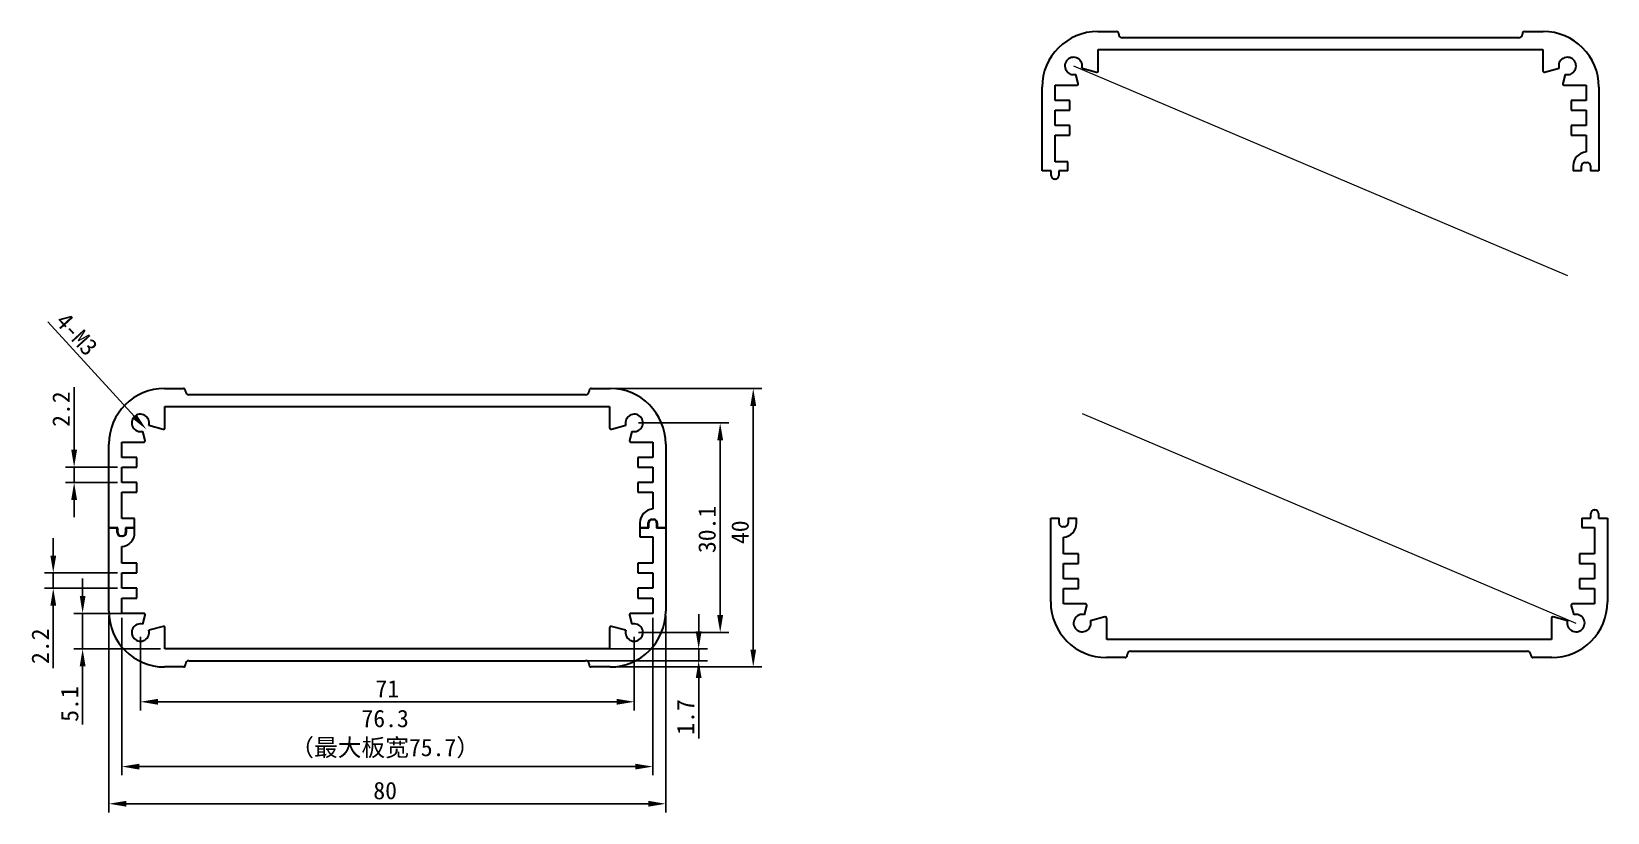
# Model space of a CAD drawing. Header units: millimetres. Extents: x 83 to 309, y 91 to 203.
import ezdxf

# ---------------------------------------------------------------- set-up
doc = ezdxf.new("R2010")
doc.units = ezdxf.units.MM
doc.header["$PDSIZE"] = -1
doc.layers.add('文字层', color=30, linetype='Continuous', lineweight=15)
doc.layers.add('细实线层', color=7, linetype='Continuous')
doc.styles.get("Standard").update_dxf_attribs({"font": 'simhei.ttf'})
doc.dimstyles.new('ISO-25', dxfattribs={"dimtxt": 2.5, "dimasz": 2.5, "dimexe": 1.25, "dimexo": 0.625, "dimtad": 1, "dimdec": 1, "dimdsep": 46, "dimtxsty": 'Standard', "dimcen": 2.5, "dimadec": 0, "dimazin": 0, "dimtfac": 1, "dimtdec": 1, "dimtmove": 0, "dimatfit": 3, "dimfxl": 1, "dimarcsym": 0})

# ---------------------------------------------------------------- blocks, each defined once
blk = doc.blocks.new('_D_1')
at = {"layer": 'Defpoints', "color": 0, "transparency": 16777216}
for p in [(169.23, 146.76), (181.58, 146.76), (169.23, 116.66)]:
    blk.add_point(p, dxfattribs=at)
at = {"layer": '细实线层', "color": 0, "lineweight": -2, "transparency": 16777216}
for p, q in [((169.85, 146.76), (182.83, 146.76)), ((181.58, 119.16), (181.58, 144.26)), ((169.85, 116.66), (182.83, 116.66))]:
    blk.add_line(p, q, dxfattribs=at)
at = {"layer": '细实线层', "color": 0, "transparency": 16777216}
for points in [[(181.16, 144.26), (182, 144.26), (181.58, 146.76)], [(181.16, 119.16), (182, 119.16), (181.58, 116.66)]]:
    blk.add_solid(points, dxfattribs=at)
at = {"layer": '细实线层', "color": 0, "transparency": 16777216, "insert": (178.43, 131.47), "char_height": 2.5, "attachment_point": 2, "rotation": 90}
blk.add_mtext('30.1', dxfattribs=at)
blk = doc.blocks.new('_D_2')
at = {"layer": 'Defpoints', "color": 0, "transparency": 16777216}
for p in [(93.75, 119.71), (173.75, 119.71), (173.75, 92.06)]:
    blk.add_point(p, dxfattribs=at)
at = {"layer": '细实线层', "color": 0, "lineweight": -2, "transparency": 16777216}
for p, q in [((93.75, 119.08), (93.75, 90.81)), ((173.75, 119.08), (173.75, 90.81)), ((96.25, 92.06), (171.25, 92.06))]:
    blk.add_line(p, q, dxfattribs=at)
at = {"layer": '细实线层', "color": 0, "transparency": 16777216}
for points in [[(96.25, 92.48), (96.25, 91.64), (93.75, 92.06)], [(171.25, 92.48), (171.25, 91.64), (173.75, 92.06)]]:
    blk.add_solid(points, dxfattribs=at)
at = {"layer": '细实线层', "color": 0, "transparency": 16777216, "insert": (133.44, 95.21), "char_height": 2.5, "attachment_point": 2}
blk.add_mtext('80', dxfattribs=at)
blk = doc.blocks.new('_D_3')
at = {"layer": 'Defpoints', "color": 0, "transparency": 16777216}
for p in [(165.75, 151.71), (186.33, 151.71), (165.75, 111.71)]:
    blk.add_point(p, dxfattribs=at)
at = {"layer": '细实线层', "color": 0, "lineweight": -2, "transparency": 16777216}
for p, q in [((166.38, 151.71), (187.58, 151.71)), ((186.33, 114.21), (186.33, 149.21)), ((166.38, 111.71), (187.58, 111.71))]:
    blk.add_line(p, q, dxfattribs=at)
at = {"layer": '细实线层', "color": 0, "transparency": 16777216}
for points in [[(185.92, 149.21), (186.75, 149.21), (186.33, 151.71)], [(185.92, 114.21), (186.75, 114.21), (186.33, 111.71)]]:
    blk.add_solid(points, dxfattribs=at)
at = {"layer": '细实线层', "color": 0, "transparency": 16777216, "insert": (183.18, 131.06), "char_height": 2.5, "attachment_point": 2, "rotation": 90}
blk.add_mtext('40', dxfattribs=at)
blk = doc.blocks.new('_D_4')
at = {"layer": 'Defpoints', "color": 0, "transparency": 16777216}
for p in [(95.6, 119.41), (171.9, 119.41), (171.9, 97.4)]:
    blk.add_point(p, dxfattribs=at)
at = {"layer": '文字层', "color": 0, "lineweight": -2, "transparency": 16777216}
for p, q in [((95.6, 118.78), (95.6, 96.15)), ((171.9, 118.78), (171.9, 96.15)), ((98.1, 97.4), (169.4, 97.4))]:
    blk.add_line(p, q, dxfattribs=at)
at = {"layer": '文字层', "color": 0, "transparency": 16777216}
for points in [[(98.1, 97.81), (98.1, 96.98), (95.6, 97.4)], [(169.4, 97.81), (169.4, 96.98), (171.9, 97.4)]]:
    blk.add_solid(points, dxfattribs=at)
at = {"layer": '文字层', "color": 0, "transparency": 16777216, "insert": (133.44, 105.56), "char_height": 2.5, "attachment_point": 2}
blk.add_mtext('76.3\\P（最大板宽75.7）', dxfattribs=at)
blk = doc.blocks.new('_D_5')
at = {"layer": 'Defpoints', "color": 0, "transparency": 16777216}
for p in [(97.43, 147.68), (99.12, 145.84)]:
    blk.add_point(p, dxfattribs=at)
at = {"layer": '细实线层', "color": 0, "lineweight": -2, "transparency": 16777216}
blk.add_line((84.97, 161.28), (97.43, 147.68), dxfattribs=at)
at = {"layer": '细实线层', "color": 0, "transparency": 16777216}
blk.add_solid([(97.74, 147.96), (97.13, 147.4), (99.12, 145.84)], dxfattribs=at)
at = {"layer": '细实线层', "color": 0, "transparency": 16777216, "insert": (89.13, 159.51), "char_height": 2.5, "attachment_point": 5, "rotation": 312.5104}
blk.add_mtext('4-M3', dxfattribs=at)
blk = doc.blocks.new('_D_6')
at = {"layer": 'Defpoints', "color": 0, "transparency": 16777216}
for p in [(101.8, 114.31), (105.25, 112.61), (178.49, 112.61)]:
    blk.add_point(p, dxfattribs=at)
at = {"layer": '细实线层', "color": 0, "lineweight": -2, "transparency": 16777216}
for p, q in [((178.49, 116.81), (178.49, 119.31)), ((102.43, 114.31), (179.74, 114.31)), ((178.49, 114.31), (178.49, 112.61)), ((105.88, 112.61), (179.74, 112.61)), ((178.49, 110.11), (178.49, 101.43))]:
    blk.add_line(p, q, dxfattribs=at)
at = {"layer": '细实线层', "color": 0, "transparency": 16777216}
for points in [[(178.07, 116.81), (178.91, 116.81), (178.49, 114.31)], [(178.07, 110.11), (178.91, 110.11), (178.49, 112.61)]]:
    blk.add_solid(points, dxfattribs=at)
at = {"layer": '细实线层', "color": 0, "transparency": 16777216, "insert": (175.36, 104.52), "char_height": 2.5, "attachment_point": 2, "rotation": 90}
blk.add_mtext('1.7', dxfattribs=at)
blk = doc.blocks.new('_D_7')
at = {"layer": 'Defpoints', "color": 0, "transparency": 16777216}
for p in [(98.76, 119.41), (89.97, 114.31), (101.8, 114.31)]:
    blk.add_point(p, dxfattribs=at)
at = {"layer": '细实线层', "color": 0, "lineweight": -2, "transparency": 16777216}
for p, q in [((89.97, 121.91), (89.97, 124.41)), ((98.13, 119.41), (88.72, 119.41)), ((89.97, 119.41), (89.97, 114.31)), ((101.18, 114.31), (88.72, 114.31)), ((89.97, 111.81), (89.97, 103.45))]:
    blk.add_line(p, q, dxfattribs=at)
at = {"layer": '细实线层', "color": 0, "transparency": 16777216}
for points in [[(89.56, 121.91), (90.39, 121.91), (89.97, 119.41)], [(89.56, 111.81), (90.39, 111.81), (89.97, 114.31)]]:
    blk.add_solid(points, dxfattribs=at)
at = {"layer": '细实线层', "color": 0, "transparency": 16777216, "insert": (86.85, 106.38), "char_height": 2.5, "attachment_point": 2, "rotation": 90}
blk.add_mtext('5.1', dxfattribs=at)
blk = doc.blocks.new('_D_9')
at = {"layer": 'Defpoints', "color": 0, "transparency": 16777216}
for p in [(85.75, 125.21), (95.6, 125.21), (95.6, 123.01)]:
    blk.add_point(p, dxfattribs=at)
at = {"layer": '细实线层', "color": 0, "lineweight": -2, "transparency": 16777216}
for p, q in [((85.75, 127.71), (85.75, 130.21)), ((94.98, 125.21), (84.5, 125.21)), ((85.75, 125.21), (85.75, 123.01)), ((94.98, 123.01), (84.5, 123.01)), ((85.75, 120.51), (85.75, 111.52))]:
    blk.add_line(p, q, dxfattribs=at)
at = {"layer": '细实线层', "color": 0, "transparency": 16777216}
for points in [[(85.34, 127.71), (86.17, 127.71), (85.75, 125.21)], [(85.34, 120.51), (86.17, 120.51), (85.75, 123.01)]]:
    blk.add_solid(points, dxfattribs=at)
at = {"layer": '细实线层', "color": 0, "transparency": 16777216, "insert": (82.63, 114.68), "char_height": 2.5, "attachment_point": 2, "rotation": 90}
blk.add_mtext('2.2', dxfattribs=at)
blk = doc.blocks.new('_D_11')
at = {"layer": 'Defpoints', "color": 0, "transparency": 16777216}
for p in [(88.75, 140.41), (95.6, 140.41), (95.6, 138.21)]:
    blk.add_point(p, dxfattribs=at)
at = {"layer": '细实线层', "color": 0, "lineweight": -2, "transparency": 16777216}
for p, q in [((88.75, 142.91), (88.75, 151.9)), ((94.98, 140.41), (87.5, 140.41)), ((88.75, 138.21), (88.75, 140.41)), ((94.98, 138.21), (87.5, 138.21)), ((88.75, 135.71), (88.75, 133.21))]:
    blk.add_line(p, q, dxfattribs=at)
at = {"layer": '细实线层', "color": 0, "transparency": 16777216}
for points in [[(88.34, 142.91), (89.17, 142.91), (88.75, 140.41)], [(88.34, 135.71), (89.17, 135.71), (88.75, 138.21)]]:
    blk.add_solid(points, dxfattribs=at)
at = {"layer": '细实线层', "color": 0, "transparency": 16777216, "insert": (85.63, 148.74), "char_height": 2.5, "attachment_point": 2, "rotation": 90}
blk.add_mtext('2.2', dxfattribs=at)
blk = doc.blocks.new('*D14')
at = {"color": 0, "lineweight": -2, "transparency": 16777216}
for p, q in [((98.28, 116.03), (98.28, 105.46)), ((169.23, 116.03), (169.23, 105.46)), ((100.78, 106.71), (166.73, 106.71))]:
    blk.add_line(p, q, dxfattribs=at)
at = {"color": 0, "transparency": 16777216}
for points in [[(100.78, 107.13), (100.78, 106.29), (98.28, 106.71)], [(166.73, 107.13), (166.73, 106.29), (169.23, 106.71)]]:
    blk.add_solid(points, dxfattribs=at)
at = {"layer": 'Defpoints', "color": 0, "transparency": 16777216}
for p in [(98.28, 116.66), (169.23, 116.66), (169.23, 106.71)]:
    blk.add_point(p, dxfattribs=at)
at = {"color": 0, "transparency": 16777216, "insert": (133.75, 108.58), "char_height": 2.5, "attachment_point": 5}
blk.add_mtext('71', dxfattribs=at)

msp = doc.modelspace()

# ---------------------------------------------------------------- linework, layer by layer
at = {"color": 7, "linetype": 'Continuous', "lineweight": 30}
for p, q in [((235.84, 202.98), (238.54, 202.98)), ((238.84, 202.58), (238.84, 202.68)), ((296.34, 202.08), (239.34, 202.08)), ((296.84, 202.68), (296.84, 202.58)), ((297.14, 202.98), (299.84, 202.98)), ((235.89, 200.38), (299.79, 200.38)), ((235.89, 197.34), (235.89, 200.38)), ((299.79, 200.38), (299.79, 197.34)), ((233.57, 197.7), (235.64, 197.15)), ((300.04, 197.15), (302.11, 197.7)), ((227.84, 182.98), (227.84, 194.98)), ((229.69, 195.28), (232.84, 195.28)), ((229.69, 193.08), (229.69, 195.28)), ((233.03, 195.53), (232.69, 196.82)), ((302.99, 196.82), (302.64, 195.53)), ((302.84, 195.28), (305.99, 195.28)), ((305.99, 195.28), (305.99, 193.08)), ((307.84, 194.98), (307.84, 182.98)), ((231.84, 193.08), (229.69, 193.08)), ((231.84, 191.68), (231.84, 193.08)), ((303.84, 193.08), (303.84, 191.68)), ((305.99, 193.08), (303.84, 193.08)), ((229.69, 191.68), (231.84, 191.68)), ((229.69, 189.48), (229.69, 191.68)), ((303.84, 191.68), (305.99, 191.68)), ((305.99, 191.68), (305.99, 189.48)), ((231.84, 189.48), (229.69, 189.48)), ((229.69, 188.08), (231.84, 188.08)), ((229.69, 184.28), (229.69, 188.08)), ((231.84, 188.08), (231.84, 189.48)), ((305.99, 189.48), (303.84, 189.48)), ((303.84, 189.48), (303.84, 188.08)), ((303.84, 188.08), (305.99, 188.08)), ((305.99, 188.08), (305.99, 185.68)), ((231.54, 184.28), (229.69, 184.28)), ((231.54, 182.98), (231.54, 184.28)), ((304.14, 183.68), (304.14, 182.98)), ((305.34, 182.98), (305.34, 183.68)), ((305.84, 184.18), (306.14, 184.18)), ((306.64, 183.68), (306.64, 182.98)), ((229.14, 182.98), (227.84, 182.98)), ((229.14, 182.28), (229.14, 182.98)), ((229.74, 181.78), (229.64, 181.78)), ((230.24, 182.98), (230.24, 182.28)), ((231.54, 182.98), (230.24, 182.98)), ((305.34, 182.98), (304.14, 182.98)), ((307.84, 182.98), (306.64, 182.98)), ((101.75, 151.71), (104.45, 151.71)), ((104.75, 151.31), (104.75, 151.41)), ((162.25, 150.81), (105.25, 150.81)), ((162.75, 151.41), (162.75, 151.31)), ((163.05, 151.71), (165.75, 151.71)), ((101.8, 149.11), (165.7, 149.11)), ((101.8, 146.07), (101.8, 149.11)), ((165.7, 149.11), (165.7, 146.07)), ((98.95, 144.26), (98.6, 145.55)), ((99.49, 146.44), (101.55, 145.88)), ((165.96, 145.88), (168.02, 146.44)), ((168.91, 145.55), (168.56, 144.26)), ((93.75, 131.71), (93.75, 143.71)), ((95.6, 144.01), (98.76, 144.01)), ((95.6, 141.81), (95.6, 144.01)), ((168.75, 144.01), (171.9, 144.01)), ((171.9, 144.01), (171.9, 141.81)), ((173.75, 143.71), (173.75, 131.71)), ((97.75, 141.81), (95.6, 141.81)), ((95.6, 140.41), (97.75, 140.41)), ((95.6, 138.21), (95.6, 140.41)), ((97.75, 140.41), (97.75, 141.81)), ((169.75, 141.81), (169.75, 140.41)), ((171.9, 141.81), (169.75, 141.81)), ((169.75, 140.41), (171.9, 140.41)), ((171.9, 140.41), (171.9, 138.21)), ((97.75, 138.21), (95.6, 138.21)), ((97.75, 136.81), (97.75, 138.21)), ((171.9, 138.21), (169.75, 138.21)), ((169.75, 138.21), (169.75, 136.81)), ((95.6, 136.81), (97.75, 136.81)), ((95.6, 133.01), (95.6, 136.81)), ((169.75, 136.81), (171.9, 136.81)), ((171.9, 136.81), (171.9, 134.41)), ((306.67, 133.06), (306.67, 133.76)), ((307.17, 134.26), (307.27, 134.26)), ((307.77, 133.76), (307.77, 133.06)), ((95.05, 131.71), (93.75, 131.71)), ((93.75, 119.71), (93.75, 131.71)), ((93.75, 131.71), (94.95, 131.71)), ((94.95, 131.01), (94.95, 131.71)), ((95.05, 131.01), (95.05, 131.71)), ((97.45, 133.01), (95.6, 133.01)), ((96.15, 131.71), (96.15, 131.01)), ((97.45, 131.71), (96.15, 131.71)), ((96.25, 131.71), (96.25, 131.01)), ((96.25, 131.71), (97.45, 131.71)), ((97.45, 131.71), (97.45, 133.01)), ((97.45, 131), (97.45, 131.71)), ((170.05, 132.41), (170.05, 131.71)), ((171.25, 131.71), (170.05, 131.71)), ((170.05, 131.71), (170.05, 130.41)), ((170.05, 131.71), (171.35, 131.71)), ((171.25, 131.71), (171.25, 132.41)), ((171.35, 131.71), (171.35, 132.41)), ((171.75, 132.91), (172.05, 132.91)), ((171.85, 132.91), (171.95, 132.91)), ((172.45, 132.41), (172.45, 131.71)), ((172.45, 131.71), (173.75, 131.71)), ((172.55, 132.41), (172.55, 131.71)), ((173.75, 131.71), (172.55, 131.71)), ((173.75, 131.71), (173.75, 119.71)), ((229.07, 121.06), (229.07, 133.06)), ((229.07, 133.06), (230.27, 133.06)), ((230.27, 132.36), (230.27, 133.06)), ((231.07, 131.86), (230.77, 131.86)), ((231.57, 133.06), (231.57, 132.36)), ((231.57, 133.06), (232.77, 133.06)), ((232.77, 132.35), (232.77, 133.06)), ((305.37, 133.06), (305.37, 131.76)), ((305.37, 133.06), (306.67, 133.06)), ((305.37, 131.76), (307.22, 131.76)), ((307.22, 131.76), (307.22, 127.96)), ((307.77, 133.06), (309.07, 133.06)), ((309.07, 133.06), (309.07, 121.06)), ((95.75, 130.51), (95.45, 130.51)), ((95.65, 130.51), (95.55, 130.51)), ((170.05, 130.41), (171.9, 130.41)), ((171.9, 130.41), (171.9, 126.61)), ((230.92, 127.96), (230.92, 130.36)), ((95.6, 126.61), (95.6, 129.01)), ((233.07, 127.96), (230.92, 127.96)), ((233.07, 126.56), (233.07, 127.96)), ((307.22, 127.96), (305.07, 127.96)), ((305.07, 127.96), (305.07, 126.56)), ((97.75, 126.61), (95.6, 126.61)), ((95.6, 125.21), (97.75, 125.21)), ((95.6, 123.01), (95.6, 125.21)), ((97.75, 125.21), (97.75, 126.61)), ((171.9, 126.61), (169.75, 126.61)), ((169.75, 126.61), (169.75, 125.21)), ((169.75, 125.21), (171.9, 125.21)), ((171.9, 125.21), (171.9, 123.01)), ((230.92, 126.56), (233.07, 126.56)), ((230.92, 124.36), (230.92, 126.56)), ((305.07, 126.56), (307.22, 126.56)), ((307.22, 126.56), (307.22, 124.36)), ((97.75, 123.01), (95.6, 123.01)), ((97.75, 121.61), (97.75, 123.01)), ((169.75, 123.01), (169.75, 121.61)), ((171.9, 123.01), (169.75, 123.01)), ((233.07, 124.36), (230.92, 124.36)), ((230.92, 122.96), (233.07, 122.96)), ((230.92, 120.76), (230.92, 122.96)), ((233.07, 122.96), (233.07, 124.36)), ((305.07, 124.36), (305.07, 122.96)), ((307.22, 124.36), (305.07, 124.36)), ((305.07, 122.96), (307.22, 122.96)), ((307.22, 122.96), (307.22, 120.76)), ((95.6, 121.61), (97.75, 121.61)), ((95.6, 119.41), (95.6, 121.61)), ((169.75, 121.61), (171.9, 121.61)), ((171.9, 121.61), (171.9, 119.41)), ((234.08, 120.76), (230.92, 120.76)), ((233.92, 119.22), (234.27, 120.51)), ((303.88, 120.51), (304.23, 119.22)), ((307.22, 120.76), (304.07, 120.76)), ((98.76, 119.41), (95.6, 119.41)), ((98.6, 117.87), (98.95, 119.16)), ((168.56, 119.16), (168.91, 117.87)), ((171.9, 119.41), (168.75, 119.41)), ((236.87, 118.89), (234.81, 118.33)), ((237.12, 115.66), (237.12, 118.69)), ((301.02, 118.69), (301.02, 115.66)), ((303.34, 118.33), (301.28, 118.89)), ((101.55, 117.54), (99.49, 116.98)), ((101.8, 114.31), (101.8, 117.34)), ((165.7, 117.34), (165.7, 114.31)), ((168.02, 116.98), (165.96, 117.54)), ((301.02, 115.66), (237.12, 115.66)), ((165.7, 114.31), (101.8, 114.31)), ((240.07, 113.36), (240.07, 113.46)), ((240.57, 113.96), (297.57, 113.96)), ((298.07, 113.46), (298.07, 113.36)), ((104.45, 111.71), (101.75, 111.71)), ((104.75, 112.01), (104.75, 112.11)), ((105.25, 112.61), (162.25, 112.61)), ((162.75, 112.11), (162.75, 112.01)), ((165.75, 111.71), (163.05, 111.71)), ((239.77, 113.06), (237.07, 113.06)), ((301.07, 113.06), (298.37, 113.06))]:
    msp.add_line(p, q, dxfattribs=at)
for centre, radius, start, end in [((235.84, 194.98), 8, 90, 180), ((238.54, 202.68), 0.3, 0, 90), ((239.34, 202.58), 0.5, 180, 270), ((296.34, 202.58), 0.5, 270, 0), ((297.14, 202.68), 0.3, 90, 180), ((299.84, 194.98), 8, 0, 90), ((232.36, 198.03), 1.25, 345, 285), ((303.31, 198.03), 1.25, 255, 195), ((235.69, 197.34), 0.2, 255, 0), ((299.99, 197.34), 0.2, 180, 285), ((232.84, 195.48), 0.2, 270, 15), ((302.84, 195.48), 0.2, 165, 270), ((306.14, 183.68), 2, 94.3012, 180), ((305.84, 183.68), 0.5, 90, 180), ((306.14, 183.68), 0.5, 0, 90), ((229.64, 182.28), 0.5, 180, 270), ((229.74, 182.28), 0.5, 270, 0), ((101.75, 143.71), 8, 90, 180), ((104.45, 151.41), 0.3, 0, 90), ((105.25, 151.31), 0.5, 180, 270), ((162.25, 151.31), 0.5, 270, 0), ((163.05, 151.41), 0.3, 90, 180), ((165.75, 143.71), 8, 0, 90), ((98.28, 146.76), 1.25, 345, 285), ((169.23, 146.76), 1.25, 255, 195), ((101.6, 146.07), 0.2, 255, 0), ((165.9, 146.07), 0.2, 180, 285), ((98.76, 144.21), 0.2, 270, 15), ((168.75, 144.21), 0.2, 165, 270), ((172.05, 132.41), 2, 94.3012, 180), ((307.17, 133.76), 0.5, 90, 180), ((307.27, 133.76), 0.5, 0, 90), ((171.75, 132.41), 0.5, 90, 180), ((171.85, 132.41), 0.5, 90, 180), ((171.95, 132.41), 0.5, 0, 90), ((172.05, 132.41), 0.5, 0, 90), ((230.77, 132.36), 0.5, 180, 270), ((230.77, 132.35), 2, 274.3012, 0), ((231.07, 132.36), 0.5, 270, 0), ((95.45, 131.01), 0.5, 180, 270), ((95.55, 131.01), 0.5, 180, 270), ((95.45, 131), 2, 274.3012, 0), ((95.65, 131.01), 0.5, 270, 0), ((95.75, 131.01), 0.5, 270, 0), ((237.07, 121.06), 8, 180, 270), ((234.08, 120.56), 0.2, 345, 90), ((301.07, 121.06), 8, 270, 0), ((304.07, 120.56), 0.2, 90, 195), ((101.75, 119.71), 8, 180, 270), ((98.28, 116.66), 1.25, 75, 15), ((98.76, 119.21), 0.2, 345, 90), ((165.75, 119.71), 8, 270, 0), ((169.23, 116.66), 1.25, 165, 105), ((168.75, 119.21), 0.2, 90, 195), ((233.6, 118.01), 1.25, 75, 15), ((236.92, 118.69), 0.2, 0, 105), ((301.22, 118.69), 0.2, 75, 180), ((304.55, 118.01), 1.25, 165, 105), ((101.6, 117.34), 0.2, 0, 105), ((165.9, 117.34), 0.2, 75, 180), ((239.77, 113.36), 0.3, 270, 0), ((240.57, 113.46), 0.5, 90, 180), ((297.57, 113.46), 0.5, 0, 90), ((298.37, 113.36), 0.3, 180, 270), ((104.45, 112.01), 0.3, 270, 0), ((105.25, 112.11), 0.5, 90, 180), ((162.25, 112.11), 0.5, 0, 90), ((163.05, 112.01), 0.3, 180, 270)]:
    msp.add_arc(centre, radius, start, end, dxfattribs=at)
at = {"layer": '文字层', "color": 0}
for p, q in [((232.36, 198.03), (303.31, 167.93)), ((233.6, 148.11), (304.55, 118.01))]:
    msp.add_line(p, q, dxfattribs=at)

# ---------------------------------------------------------------- dimensions: what is measured, and where the dimension line sits
dim = msp.add_linear_dim(base=(169.22916532, 106.70864383), p1=(98.27916532, 116.65864383), p2=(169.22916532, 116.65864383), dimstyle='ISO-25')
dim.commit()
dim.dimension.update_dxf_attribs({"geometry": '*D14', "text_midpoint": (133.75416532, 106.70864383), "dimtype": 160})
at = {"layer": '文字层'}
dim = msp.add_linear_dim(base=(171.9, 97.4), p1=(95.6, 119.41), p2=(171.9, 119.41), text='<>\\P（最大板宽75.7）', dimstyle='ISO-25', dxfattribs=at)
dim.commit()
dim.dimension.update_dxf_attribs({"geometry": '_D_4', "text_midpoint": (133.44, 97.4), "dimtype": 160})
at = {"layer": '细实线层'}
dim = msp.add_diameter_dim_2p(p1=(97.43, 147.68), p2=(99.12, 145.84), text='4-M3', dimstyle='ISO-25', dxfattribs=at)
dim.commit()
dim.dimension.update_dxf_attribs({"geometry": '_D_5', "text_midpoint": (87.75, 158.25), "dimtype": 163})
for base, p1, p2, picture, middle in [((88.75, 140.41), (95.6, 138.21), (95.6, 140.41), '_D_11', (88.75, 148.74)), ((186.33, 151.71), (165.75, 111.71), (165.75, 151.71), '_D_3', (186.33, 131.06)), ((181.58, 146.76), (169.23, 116.66), (169.23, 146.76), '_D_1', (181.58, 131.47)), ((85.75, 125.21), (95.6, 123.01), (95.6, 125.21), '_D_9', (85.75, 114.68)), ((89.97, 114.31), (98.76, 119.41), (101.8, 114.31), '_D_7', (89.97, 106.38)), ((178.49, 112.61), (101.8, 114.31), (105.25, 112.61), '_D_6', (178.49, 104.52))]:
    dim = msp.add_linear_dim(base=base, p1=p1, p2=p2, angle=90, dimstyle='ISO-25', dxfattribs=at)
    dim.commit()
    dim.dimension.update_dxf_attribs({"geometry": picture, "text_midpoint": middle, "dimtype": 160})
dim = msp.add_linear_dim(base=(173.75, 92.06), p1=(93.75, 119.71), p2=(173.75, 119.71), dimstyle='ISO-25', dxfattribs=at)
dim.commit()
dim.dimension.update_dxf_attribs({"geometry": '_D_2', "text_midpoint": (133.44, 92.06), "dimtype": 160})

doc.saveas('drawing.dxf')
